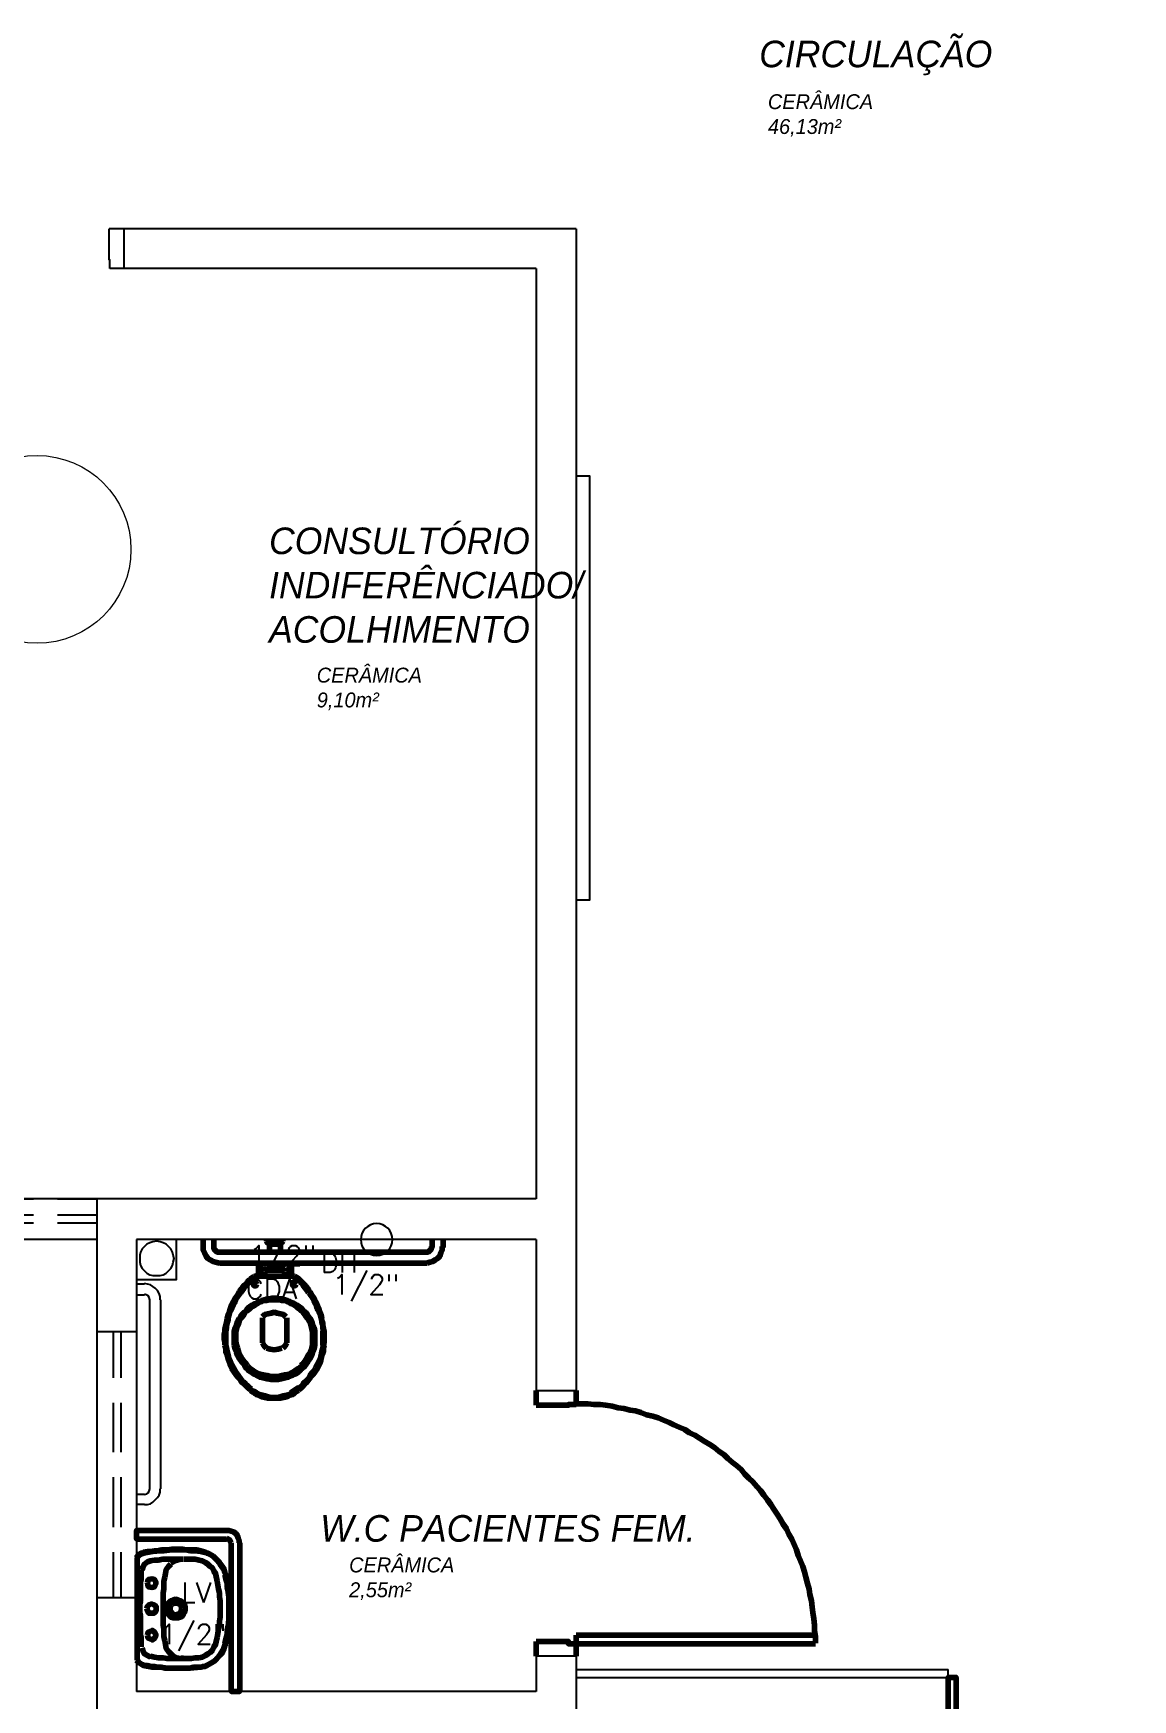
# Model space of a CAD drawing. Header units: millimetres. Extents: x 2273 to 2522, y 1034 to 1187.
# Drawn here: x 2284.45 to 2288.58, y 1111.18 to 1117.45 of the extents above; entities that cross this region are included whole.
import ezdxf

# ---------------------------------------------------------------- set-up
doc = ezdxf.new("R2010")
doc.units = ezdxf.units.MM
for name, color, linetype, lineweight in [('COTAS', 30, 'Continuous', 9), ('LAYOUT', 7, 'Continuous', 100), ('PAREDES', 4, 'Continuous', 100)]:
    doc.layers.add(name, color=color, linetype=linetype, lineweight=lineweight)
doc.layers.add('LAYER8', color=8, linetype='Continuous')
doc.styles.add('Romans', font='romans.shx')
doc.styles.get("Standard").update_dxf_attribs({"font": 'arial.ttf'})

# ---------------------------------------------------------------- blocks, each defined once
blk = doc.blocks.new('HGJ')
at = {"layer": 'PAREDES', "color": 0, "linetype": 'Continuous'}
for points in [[(72.4887, 148.3539), (72.1505, 148.3539), (72.1505, 148.3863), (72.4887, 148.3863)], [(72.5358, 148.3392), (72.5358, 148.348), (72.5328, 148.3569), (72.5299, 148.3657), (72.524, 148.3745), (72.5152, 148.3804), (72.5064, 148.3833), (72.4975, 148.3863), (72.4887, 148.3863)], [(72.5064, 148.3392), (72.5005, 148.351), (72.4887, 148.3569)], [(72.5387, 148.3392), (72.5387, 147.7804), (72.5064, 147.7804), (72.5064, 148.3392)], [(72.177, 148.3039), (72.1681, 148.301), (72.1623, 148.298), (72.1564, 148.2922), (72.1505, 148.2833)], [(72.1534, 147.898), (72.1534, 148.2833), (72.1623, 148.2951), (72.177, 148.301), (72.2123, 148.3069), (72.2387, 148.3098), (72.2534, 148.3098), (72.2828, 148.3127), (72.3152, 148.3127), (72.3358, 148.3127), (72.3534, 148.3098), (72.3681, 148.3098), (72.3917, 148.3069), (72.3917, 148.3069), (72.4181, 148.301), (72.4181, 148.301), (72.4387, 148.2892), (72.4505, 148.2775), (72.4652, 148.2598), (72.477, 148.2422), (72.4858, 148.2186), (72.4887, 148.2069), (72.4946, 148.1745), (72.4946, 148.1539), (72.5005, 148.1186), (72.5005, 148.0892), (72.4975, 148.0569), (72.4946, 148.0098), (72.4887, 147.9745), (72.477, 147.9392), (72.4623, 147.9157), (72.4446, 147.8951), (72.424, 147.8833), (72.4034, 147.8745), (72.3917, 147.8716), (72.3505, 147.8686), (72.327, 147.8686), (72.3064, 147.8686), (72.2681, 147.8686), (72.2387, 147.8716), (72.2093, 147.8716), (72.177, 147.8775), (72.1623, 147.8863), (72.1534, 147.898)], [(72.1534, 148.2833), (72.1534, 148.0892), (72.1534, 147.898)], [(72.2034, 148.2716), (72.1917, 148.2686), (72.1799, 148.2598), (72.174, 148.248), (72.1711, 148.2363)], [(72.3917, 148.3098), (72.377, 148.3127), (72.3652, 148.3127), (72.3505, 148.3127), (72.3387, 148.3127), (72.324, 148.3157), (72.3093, 148.3157), (72.2975, 148.3157), (72.2828, 148.3157), (72.2711, 148.3127), (72.2564, 148.3127), (72.2446, 148.3127), (72.2299, 148.3098), (72.2181, 148.3098), (72.2034, 148.3069), (72.1917, 148.3069), (72.177, 148.3039)], [(72.327, 148.2775), (72.3123, 148.2775), (72.2946, 148.2775), (72.2799, 148.2775), (72.2652, 148.2775), (72.2475, 148.2775), (72.2328, 148.2745), (72.2181, 148.2745), (72.2005, 148.2716)], [(72.2799, 148.2598), (72.2711, 148.251), (72.2623, 148.2392), (72.2593, 148.2245), (72.2564, 148.2098)], [(72.327, 148.2775), (72.3152, 148.2775), (72.3034, 148.2745), (72.2887, 148.2686), (72.2799, 148.2627)], [(72.3858, 148.2745), (72.3711, 148.2775), (72.3564, 148.2775), (72.3446, 148.2775), (72.3299, 148.2775)], [(72.4505, 148.2127), (72.4475, 148.2245), (72.4417, 148.2333), (72.4358, 148.2451), (72.427, 148.251), (72.4181, 148.2598), (72.4093, 148.2657), (72.3975, 148.2716), (72.3858, 148.2745)], [(72.4858, 148.2186), (72.4828, 148.2275), (72.4799, 148.2363), (72.477, 148.2451), (72.474, 148.251), (72.4623, 148.2657), (72.4505, 148.2775), (72.4387, 148.2892), (72.424, 148.298), (72.4152, 148.301), (72.4093, 148.3039), (72.4005, 148.3069), (72.3917, 148.3098)], [(72.1681, 148.2363), (72.1681, 148.2275), (72.1681, 148.2186), (72.1681, 148.2098), (72.1681, 148.201), (72.1652, 148.1922), (72.1652, 148.1833), (72.1652, 148.1716), (72.1652, 148.1627), (72.1652, 148.1539), (72.1652, 148.1451), (72.1652, 148.1363), (72.1652, 148.1275), (72.1652, 148.1186), (72.1623, 148.1098), (72.1623, 148.101), (72.1623, 148.0922)], [(72.1917, 148.1892), (72.1946, 148.201), (72.2093, 148.2039), (72.2181, 148.201), (72.224, 148.1892), (72.2181, 148.1745), (72.2093, 148.1716), (72.1946, 148.1745), (72.1917, 148.1892)], [(72.2564, 148.2098), (72.2534, 148.1951), (72.2534, 148.1804), (72.2534, 148.1657), (72.2505, 148.151), (72.2505, 148.1333), (72.2505, 148.1186), (72.2505, 148.1039), (72.2505, 148.0892)], [(72.4652, 148.0892), (72.4652, 148.1069), (72.4652, 148.1216), (72.4623, 148.1363), (72.4623, 148.151), (72.4593, 148.1657), (72.4564, 148.1804), (72.4534, 148.1951), (72.4505, 148.2127)], [(72.4975, 148.0922), (72.4975, 148.1069), (72.4975, 148.1245), (72.4975, 148.1392), (72.4946, 148.1569), (72.4917, 148.1716), (72.4917, 148.1892), (72.4858, 148.2039), (72.4828, 148.2186)], [(72.1623, 148.0922), (72.1623, 148.0833), (72.1623, 148.0745), (72.1652, 148.0657), (72.1652, 148.0539), (72.1652, 148.0451), (72.1652, 148.0363), (72.1652, 148.0275), (72.1652, 148.0186), (72.1652, 148.0098), (72.1652, 148.001), (72.1652, 147.9922), (72.1681, 147.9833), (72.1681, 147.9745), (72.1681, 147.9657), (72.1681, 147.9569), (72.1681, 147.948)], [(72.224, 148.0922), (72.224, 148.101), (72.2152, 148.1069), (72.2064, 148.1098), (72.1975, 148.1069), (72.1917, 148.101), (72.1887, 148.0922)], [(72.1887, 148.0922), (72.1917, 148.0833), (72.1975, 148.0745), (72.2064, 148.0745), (72.2152, 148.0745), (72.224, 148.0833), (72.224, 148.0922)], [(72.2505, 148.0922), (72.2505, 148.0745), (72.2505, 148.0598), (72.2505, 148.0451), (72.2505, 148.0304), (72.2534, 148.0157), (72.2534, 148.001), (72.2534, 147.9863), (72.2564, 147.9716)], [(72.3328, 148.0922), (72.3328, 148.101), (72.327, 148.1098), (72.324, 148.1157), (72.3152, 148.1216), (72.3064, 148.1245), (72.2975, 148.1275), (72.2887, 148.1245), (72.2799, 148.1216), (72.274, 148.1157), (72.2681, 148.1098), (72.2652, 148.101), (72.2623, 148.0922)], [(72.2623, 148.0922), (72.2652, 148.0833), (72.2681, 148.0745), (72.274, 148.0657), (72.2799, 148.0598), (72.2887, 148.0569), (72.2975, 148.0569), (72.3064, 148.0569), (72.3152, 148.0598), (72.324, 148.0657), (72.327, 148.0745), (72.3328, 148.0833), (72.3328, 148.0922)], [(72.3211, 148.0922), (72.3181, 148.101), (72.3152, 148.1069), (72.3064, 148.1127), (72.2975, 148.1127), (72.2887, 148.1127), (72.2828, 148.1069), (72.277, 148.101), (72.277, 148.0922)], [(72.277, 148.0922), (72.277, 148.0833), (72.2828, 148.0745), (72.2887, 148.0716), (72.2975, 148.0686), (72.3064, 148.0716), (72.3152, 148.0745), (72.3181, 148.0833), (72.3211, 148.0922)], [(72.4505, 147.9686), (72.4534, 147.9833), (72.4564, 147.998), (72.4593, 148.0157), (72.4623, 148.0304), (72.4623, 148.0451), (72.4652, 148.0598), (72.4652, 148.0745), (72.4652, 148.0892)], [(72.4828, 147.9627), (72.4858, 147.9775), (72.4917, 147.9951), (72.4917, 148.0098), (72.4946, 148.0275), (72.4975, 148.0422), (72.4975, 148.0598), (72.4975, 148.0745), (72.4975, 148.0922)], [(72.1917, 147.9922), (72.1946, 148.0039), (72.2093, 148.0098), (72.2181, 148.0039), (72.224, 147.9922), (72.2181, 147.9804), (72.2093, 147.9745), (72.1946, 147.9804), (72.1917, 147.9922)], [(72.1711, 147.9451), (72.174, 147.9333), (72.1799, 147.9216), (72.1917, 147.9157), (72.2034, 147.9098)], [(72.2564, 147.9716), (72.2593, 147.9569), (72.2623, 147.9422), (72.2711, 147.9304), (72.2799, 147.9216)], [(72.3858, 147.9069), (72.3975, 147.9098), (72.4093, 147.9157), (72.4181, 147.9216), (72.427, 147.9275), (72.4358, 147.9363), (72.4417, 147.948), (72.4475, 147.9569), (72.4505, 147.9686)], [(72.3917, 147.8716), (72.4005, 147.8745), (72.4093, 147.8745), (72.4152, 147.8775), (72.424, 147.8833), (72.4387, 147.8922), (72.4505, 147.901), (72.4623, 147.9157), (72.474, 147.9275), (72.477, 147.9363), (72.4799, 147.9451), (72.4828, 147.9539), (72.4858, 147.9598)], [(72.1505, 147.898), (72.1564, 147.8922), (72.1623, 147.8863), (72.1681, 147.8833), (72.177, 147.8804)], [(72.2034, 147.9127), (72.2181, 147.9098), (72.2328, 147.9069), (72.2505, 147.9069), (72.2652, 147.9039), (72.2799, 147.9039), (72.2975, 147.9039), (72.3123, 147.9039), (72.327, 147.9069)], [(72.2799, 147.9216), (72.2887, 147.9127), (72.3005, 147.9069), (72.3152, 147.9039), (72.327, 147.9039)], [(72.327, 147.9039), (72.3417, 147.9039), (72.3564, 147.9039), (72.3711, 147.9069), (72.3858, 147.9069)], [(72.177, 147.8775), (72.1917, 147.8775), (72.2034, 147.8745), (72.2181, 147.8745), (72.2299, 147.8716), (72.2446, 147.8716), (72.2564, 147.8686), (72.2711, 147.8686), (72.2828, 147.8686), (72.2975, 147.8686), (72.3093, 147.8686), (72.324, 147.8686), (72.3387, 147.8686), (72.3505, 147.8686), (72.3652, 147.8716), (72.377, 147.8716), (72.3917, 147.8716)]]:
    blk.add_lwpolyline(points, dxfattribs=at)
blk = doc.blocks.new('NHG')
at = {"layer": 'PAREDES', "color": 0, "linetype": 'Continuous'}
for points in [[(72.4005, 149.451), (72.4005, 149.4804)], [(72.4005, 149.4539), (72.4005, 149.4422), (72.4064, 149.4304), (72.4123, 149.4186), (72.4181, 149.4098), (72.427, 149.4039), (72.4387, 149.398), (72.4475, 149.3951), (72.4623, 149.3922)], [(72.4417, 149.451), (72.4417, 149.4804)], [(72.4417, 149.4539), (72.4417, 149.4451), (72.4475, 149.4392), (72.4534, 149.4333), (72.4623, 149.4333)], [(72.6387, 149.4745), (72.6387, 149.4804)], [(72.7005, 149.4745), (72.6387, 149.4745)], [(72.6387, 149.4745), (72.6417, 149.4686), (72.6475, 149.4657)], [(72.6917, 149.4333), (72.6917, 149.4627), (72.6475, 149.4627)], [(72.6505, 149.4333), (72.6505, 149.4627)], [(72.6887, 149.4657), (72.6975, 149.4686), (72.7005, 149.4745)], [(72.7005, 149.4745), (72.7005, 149.4804)], [(73.2417, 149.4333), (73.2475, 149.4333), (73.2534, 149.4392), (73.2593, 149.4451), (73.2593, 149.4539)], [(73.2417, 149.3922), (73.2534, 149.3951), (73.2652, 149.398), (73.274, 149.4039), (73.2828, 149.4098), (73.2917, 149.4186), (73.2946, 149.4304), (73.3005, 149.4422), (73.3005, 149.4539)], [(73.2623, 149.451), (73.2623, 149.4804)], [(73.3034, 149.451), (73.3034, 149.4804)], [(72.4623, 149.4333), (73.2417, 149.4333)], [(72.4623, 149.3922), (73.2417, 149.3922)], [(72.6093, 149.3922), (72.6093, 149.3422), (72.6005, 149.3422), (72.5946, 149.3422)], [(72.6211, 149.3922), (72.6181, 149.3863)], [(72.6505, 149.3775), (72.6505, 149.3922)], [(72.6917, 149.3775), (72.6917, 149.3922)], [(72.724, 149.3863), (72.7211, 149.3922)], [(72.7446, 149.3422), (72.7387, 149.3422), (72.7328, 149.3422), (72.7328, 149.3922)], [(72.5887, 149.3392), (72.5799, 149.3333), (72.574, 149.3275), (72.5681, 149.3216), (72.5623, 149.3127), (72.5534, 149.3069), (72.5475, 149.298), (72.5417, 149.2922), (72.5387, 149.2833)], [(72.5946, 149.3422), (72.5887, 149.3333), (72.5799, 149.3275), (72.574, 149.3216), (72.5652, 149.3127), (72.5593, 149.3039), (72.5534, 149.298), (72.5475, 149.2892), (72.5417, 149.2804)], [(72.5946, 149.3422), (72.5887, 149.3392)], [(72.6005, 149.3451), (72.5946, 149.3422)], [(72.6093, 149.3422), (72.6711, 149.3422), (72.7328, 149.3422)], [(72.6181, 149.3863), (72.6181, 149.3422)], [(72.624, 149.3451), (72.6299, 149.3451), (72.6328, 149.351)], [(72.6358, 149.3804), (72.6328, 149.3775)], [(72.6328, 149.3775), (72.6328, 149.3745)], [(72.6328, 149.3745), (72.6328, 149.3657)], [(72.6328, 149.3627), (72.6328, 149.3657)], [(72.7064, 149.3657), (72.6711, 149.3657), (72.6328, 149.3657)], [(72.6328, 149.351), (72.6328, 149.3598)], [(72.6387, 149.3775), (72.6711, 149.3775)], [(72.7005, 149.3775), (72.6711, 149.3775)], [(72.7034, 149.3775), (72.7005, 149.3804)], [(72.7064, 149.3745), (72.7034, 149.3775)], [(72.7064, 149.3657), (72.7064, 149.3745)], [(72.7064, 149.3657), (72.7064, 149.3627)], [(72.7064, 149.351), (72.7064, 149.3598)], [(72.7064, 149.351), (72.7064, 149.3451), (72.7123, 149.3451)], [(72.724, 149.3422), (72.724, 149.3863)], [(72.7417, 149.3422), (72.7387, 149.3451)], [(72.7505, 149.3392), (72.7446, 149.3422)], [(72.7975, 149.2804), (72.7917, 149.2892), (72.7858, 149.298), (72.7799, 149.3039), (72.774, 149.3127), (72.7652, 149.3216), (72.7593, 149.3275), (72.7505, 149.3333), (72.7446, 149.3422)], [(72.8005, 149.2833), (72.7975, 149.2922), (72.7917, 149.298), (72.7858, 149.3069), (72.7799, 149.3127), (72.7711, 149.3216), (72.7652, 149.3275), (72.7593, 149.3333), (72.7505, 149.3392)], [(72.5417, 149.2804), (72.5358, 149.2745), (72.5299, 149.2657), (72.524, 149.2569), (72.5211, 149.248), (72.5152, 149.2392), (72.5123, 149.2304), (72.5093, 149.2216), (72.5034, 149.2127), (72.5005, 149.2039), (72.4975, 149.1951), (72.4946, 149.1863), (72.4946, 149.1745), (72.4917, 149.1657), (72.4887, 149.1569), (72.4887, 149.148), (72.4858, 149.1363)], [(72.5358, 149.2833), (72.5299, 149.2716), (72.5211, 149.2598), (72.5152, 149.248), (72.5093, 149.2363), (72.5034, 149.2216), (72.5005, 149.2098), (72.4946, 149.198), (72.4917, 149.1833)], [(72.6034, 149.3127), (72.6005, 149.3186), (72.5975, 149.3216), (72.5917, 149.3186), (72.5887, 149.3127), (72.5917, 149.3069), (72.5975, 149.3069), (72.6005, 149.3069), (72.6034, 149.3127)], [(72.7505, 149.3127), (72.7475, 149.3186), (72.7417, 149.3216), (72.7387, 149.3186), (72.7358, 149.3127), (72.7387, 149.3069), (72.7417, 149.3069), (72.7475, 149.3069), (72.7505, 149.3127)], [(72.8534, 149.1363), (72.8505, 149.148), (72.8505, 149.1569), (72.8475, 149.1657), (72.8475, 149.1745), (72.8446, 149.1863), (72.8417, 149.1951), (72.8387, 149.2039), (72.8358, 149.2127), (72.8299, 149.2216), (72.827, 149.2304), (72.824, 149.2392), (72.8181, 149.248), (72.8152, 149.2569), (72.8093, 149.2657), (72.8034, 149.2745), (72.7975, 149.2804)], [(72.8475, 149.1833), (72.8446, 149.198), (72.8387, 149.2098), (72.8358, 149.2216), (72.8299, 149.2363), (72.824, 149.248), (72.8181, 149.2598), (72.8093, 149.2716), (72.8034, 149.2833)], [(72.6711, 149.2598), (72.6593, 149.2598), (72.6505, 149.2569), (72.6387, 149.2569), (72.6299, 149.2539), (72.6211, 149.251), (72.6123, 149.248), (72.6034, 149.2422), (72.5946, 149.2392), (72.5858, 149.2333), (72.577, 149.2275), (72.5681, 149.2216), (72.5623, 149.2127), (72.5564, 149.2069), (72.5475, 149.198), (72.5417, 149.1892), (72.5387, 149.1804)], [(72.6681, 149.2539), (72.6593, 149.2539), (72.6505, 149.2539), (72.6387, 149.251), (72.6299, 149.251), (72.6211, 149.248), (72.6123, 149.2451), (72.6034, 149.2392), (72.5975, 149.2363), (72.5887, 149.2304), (72.5799, 149.2245), (72.574, 149.2186), (72.5652, 149.2127), (72.5593, 149.2069), (72.5534, 149.198), (72.5475, 149.1892), (72.5417, 149.1833)], [(72.7123, 149.1892), (72.7034, 149.198), (72.6917, 149.201), (72.6799, 149.2039), (72.6681, 149.2069), (72.6564, 149.2039), (72.6446, 149.201), (72.6328, 149.198), (72.624, 149.1892)], [(72.8034, 149.1804), (72.7975, 149.1892), (72.7917, 149.198), (72.7858, 149.2069), (72.777, 149.2127), (72.7711, 149.2216), (72.7623, 149.2275), (72.7534, 149.2333), (72.7446, 149.2392), (72.7387, 149.2422), (72.727, 149.248), (72.7181, 149.251), (72.7093, 149.2539), (72.7005, 149.2569), (72.6887, 149.2569), (72.6799, 149.2598), (72.6681, 149.2598)], [(72.7946, 149.1833), (72.7887, 149.1892), (72.7828, 149.198), (72.777, 149.2069), (72.7711, 149.2127), (72.7652, 149.2186), (72.7564, 149.2245), (72.7505, 149.2304), (72.7417, 149.2363), (72.7328, 149.2392), (72.724, 149.2451), (72.7152, 149.248), (72.7064, 149.251), (72.6975, 149.251), (72.6887, 149.2539), (72.677, 149.2539), (72.6681, 149.2539)], [(72.4917, 149.1833), (72.4887, 149.1686), (72.4858, 149.1569), (72.4828, 149.1451), (72.4828, 149.1333), (72.4799, 149.1216), (72.4799, 149.1069), (72.4828, 149.0951), (72.4828, 149.0833)], [(72.4858, 149.1363), (72.4858, 149.1216), (72.4858, 149.1098), (72.4858, 149.0951), (72.4858, 149.0833)], [(72.5358, 149.1833), (72.5299, 149.1716), (72.527, 149.1598), (72.5211, 149.148), (72.5181, 149.1363), (72.5181, 149.1216), (72.5181, 149.1098), (72.5181, 149.098), (72.5181, 149.0833)], [(72.5417, 149.1833), (72.5358, 149.1716), (72.5328, 149.1598), (72.527, 149.1451), (72.524, 149.1333), (72.524, 149.1216), (72.524, 149.1069), (72.524, 149.0951), (72.527, 149.0833)], [(72.624, 149.1863), (72.624, 149.0922)], [(72.7152, 149.0922), (72.7152, 149.1863)], [(72.8123, 149.0833), (72.8123, 149.0951), (72.8123, 149.1069), (72.8123, 149.1216), (72.8123, 149.1333), (72.8093, 149.1451), (72.8064, 149.1598), (72.8005, 149.1716), (72.7946, 149.1833)], [(72.8211, 149.0833), (72.8211, 149.098), (72.8211, 149.1098), (72.8211, 149.1216), (72.8211, 149.1363), (72.8181, 149.148), (72.8123, 149.1598), (72.8093, 149.1716), (72.8034, 149.1833)], [(72.8534, 149.0833), (72.8564, 149.0951), (72.8564, 149.1069), (72.8564, 149.1216), (72.8564, 149.1333), (72.8534, 149.1451), (72.8505, 149.1569), (72.8505, 149.1686), (72.8446, 149.1833)], [(72.8505, 149.0833), (72.8505, 149.0951), (72.8505, 149.1098), (72.8505, 149.1216), (72.8505, 149.1363)], [(72.4828, 149.0833), (72.4858, 149.0716), (72.4858, 149.0569), (72.4917, 149.0451), (72.4946, 149.0333), (72.5005, 149.0186), (72.5034, 149.0069), (72.5093, 148.9951), (72.5181, 148.9833)], [(72.4858, 149.0833), (72.4887, 149.0716), (72.4917, 149.0598), (72.4946, 149.0451), (72.4975, 149.0333), (72.5034, 149.0216), (72.5093, 149.0098), (72.5152, 148.998), (72.5211, 148.9863)], [(72.5181, 149.0833), (72.5211, 149.0686), (72.527, 149.0569), (72.5299, 149.0451), (72.5358, 149.0333), (72.5446, 149.0216), (72.5534, 149.0127), (72.5593, 149.001), (72.5711, 148.9922)], [(72.527, 149.0833), (72.5299, 149.0716), (72.5328, 149.0627), (72.5358, 149.051), (72.5417, 149.0422), (72.5475, 149.0304), (72.5534, 149.0216), (72.5623, 149.0127), (72.5681, 149.0069)], [(72.624, 149.0922), (72.6299, 149.0804), (72.6387, 149.0716)], [(72.7005, 149.0716), (72.7093, 149.0804), (72.7152, 149.0922)], [(72.7681, 148.9922), (72.7799, 149.001), (72.7887, 149.0127), (72.7946, 149.0216), (72.8034, 149.0333), (72.8093, 149.0451), (72.8123, 149.0569), (72.8181, 149.0686), (72.8211, 149.0833)], [(72.7681, 149.0069), (72.777, 149.0127), (72.7828, 149.0216), (72.7887, 149.0304), (72.7946, 149.0422), (72.8005, 149.051), (72.8064, 149.0627), (72.8093, 149.0716), (72.8123, 149.0833)], [(72.8181, 148.9863), (72.824, 148.998), (72.8299, 149.0098), (72.8358, 149.0216), (72.8417, 149.0333), (72.8446, 149.0451), (72.8475, 149.0598), (72.8505, 149.0716), (72.8534, 149.0833)], [(72.8211, 148.9833), (72.8299, 148.9951), (72.8358, 149.0069), (72.8417, 149.0186), (72.8446, 149.0333), (72.8475, 149.0451), (72.8534, 149.0569), (72.8534, 149.0716), (72.8564, 149.0833)], [(72.6387, 149.0716), (72.6534, 149.0686), (72.6681, 149.0657), (72.6828, 149.0686), (72.6975, 149.0716)], [(72.5181, 148.9833), (72.524, 148.9745), (72.5299, 148.9657), (72.5387, 148.9569), (72.5446, 148.9451), (72.5534, 148.9392), (72.5623, 148.9304), (72.5711, 148.9216), (72.5799, 148.9157)], [(72.5211, 148.9863), (72.527, 148.9775), (72.5328, 148.9686), (72.5417, 148.9569), (72.5475, 148.948), (72.5564, 148.9422), (72.5652, 148.9333), (72.574, 148.9245), (72.5828, 148.9186)], [(72.5681, 149.0039), (72.577, 148.9951), (72.5887, 148.9863), (72.6005, 148.9804), (72.6152, 148.9745), (72.627, 148.9716), (72.6417, 148.9686), (72.6534, 148.9657), (72.6681, 148.9657)], [(72.5681, 148.9922), (72.5799, 148.9833), (72.5917, 148.9745), (72.6034, 148.9686), (72.6152, 148.9627), (72.627, 148.9598), (72.6417, 148.9569), (72.6564, 148.9539), (72.6681, 148.9539)], [(72.6681, 148.9657), (72.6828, 148.9657), (72.6975, 148.9686), (72.7093, 148.9716), (72.724, 148.9745), (72.7358, 148.9804), (72.7475, 148.9863), (72.7593, 148.9951), (72.7711, 149.0039)], [(72.6681, 148.9539), (72.6828, 148.9539), (72.6946, 148.9569), (72.7093, 148.9598), (72.7211, 148.9627), (72.7358, 148.9686), (72.7475, 148.9745), (72.7593, 148.9833), (72.7681, 148.9922)], [(72.7564, 148.9186), (72.7652, 148.9245), (72.774, 148.9333), (72.7799, 148.9422), (72.7887, 148.948), (72.7975, 148.9569), (72.8034, 148.9686), (72.8093, 148.9775), (72.8181, 148.9863)], [(72.7593, 148.9157), (72.7681, 148.9216), (72.777, 148.9304), (72.7828, 148.9392), (72.7917, 148.9451), (72.8005, 148.9569), (72.8064, 148.9657), (72.8152, 148.9745), (72.8211, 148.9833)], [(72.5799, 148.9157), (72.5917, 148.9098), (72.6005, 148.9039), (72.6123, 148.898), (72.624, 148.8951), (72.6328, 148.8922), (72.6446, 148.8892), (72.6564, 148.8863), (72.6681, 148.8863)], [(72.5799, 148.9127), (72.5887, 148.9069), (72.6005, 148.898), (72.6093, 148.8951), (72.6211, 148.8892), (72.6328, 148.8863), (72.6446, 148.8833), (72.6564, 148.8833), (72.6681, 148.8833)], [(72.6681, 148.8863), (72.6799, 148.8863), (72.6917, 148.8892), (72.7034, 148.8922), (72.7152, 148.8951), (72.724, 148.898), (72.7358, 148.9039), (72.7475, 148.9098), (72.7564, 148.9157)], [(72.6681, 148.8833), (72.6799, 148.8833), (72.6917, 148.8833), (72.7034, 148.8863), (72.7152, 148.8892), (72.727, 148.8951), (72.7387, 148.898), (72.7475, 148.9069), (72.7593, 148.9127)], [(72.6711, 148.8863), (72.6711, 148.8863)], [(72.7593, 148.9245), (72.7299, 148.9039)]]:
    blk.add_lwpolyline(points, dxfattribs=at)
blk = doc.blocks.new('PROT')
at = {"layer": 'PAREDES', "color": 0, "linetype": 'Continuous'}
for points in [[(75.2005, 147.0333), (75.2211, 147.0333), (75.2417, 147.0333), (75.2623, 147.0363), (75.2828, 147.0392), (75.3034, 147.0392), (75.324, 147.0422), (75.3417, 147.0451), (75.3623, 147.051), (75.3828, 147.0539), (75.4005, 147.0598), (75.4211, 147.0627), (75.4387, 147.0686), (75.4564, 147.0745), (75.477, 147.0833), (75.4946, 147.0892), (75.5123, 147.0951), (75.5299, 147.1039), (75.5475, 147.1127), (75.5652, 147.1216), (75.5828, 147.1304), (75.6005, 147.1392), (75.6152, 147.148), (75.6328, 147.1598), (75.6475, 147.1716), (75.6652, 147.1804), (75.6799, 147.1922), (75.6946, 147.2039), (75.7093, 147.2157), (75.724, 147.2275), (75.7387, 147.2422), (75.7534, 147.2539), (75.7652, 147.2686), (75.7799, 147.2804), (75.7917, 147.2951), (75.8064, 147.3098), (75.8181, 147.3245), (75.8299, 147.3392), (75.8417, 147.3539), (75.8534, 147.3716), (75.8652, 147.3863), (75.874, 147.401), (75.8858, 147.4186), (75.8946, 147.4363), (75.9034, 147.451), (75.9123, 147.4686), (75.9211, 147.4863), (75.9299, 147.5039), (75.9387, 147.5216), (75.9446, 147.5392), (75.9534, 147.5569), (75.9593, 147.5775), (75.9652, 147.5951), (75.9711, 147.6157), (75.977, 147.6333), (75.9799, 147.6539), (75.9858, 147.6716), (75.9887, 147.6922), (75.9917, 147.7127), (75.9946, 147.7304), (75.9975, 147.751), (75.9975, 147.7716), (76.0005, 147.7922), (76.0005, 147.8127), (76.0005, 147.8333)], [(75.2034, 147.0304), (75.2034, 147.8333), (75.2328, 147.8333), (75.2328, 147.0304)], [(76.0034, 147.8333), (76.0034, 147.8127), (76.0034, 147.7922), (76.0064, 147.7716), (76.0064, 147.751), (76.0093, 147.7304), (76.0123, 147.7127), (76.0152, 147.6922), (76.0181, 147.6716), (76.024, 147.6539), (76.027, 147.6333), (76.0328, 147.6157), (76.0387, 147.5951), (76.0446, 147.5775), (76.0505, 147.5569), (76.0593, 147.5392), (76.0652, 147.5216), (76.074, 147.5039), (76.0828, 147.4863), (76.0917, 147.4686), (76.1005, 147.451), (76.1093, 147.4363), (76.1181, 147.4186), (76.1299, 147.401), (76.1387, 147.3863), (76.1505, 147.3716), (76.1623, 147.3539), (76.174, 147.3392), (76.1858, 147.3245), (76.1975, 147.3098), (76.2093, 147.2951), (76.224, 147.2804), (76.2358, 147.2686), (76.2505, 147.2539), (76.2652, 147.2422), (76.2799, 147.2275), (76.2946, 147.2157), (76.3093, 147.2039), (76.324, 147.1922), (76.3387, 147.1804), (76.3564, 147.1716), (76.3711, 147.1598), (76.3887, 147.148), (76.4034, 147.1392), (76.4211, 147.1304), (76.4387, 147.1216), (76.4564, 147.1127), (76.474, 147.1039), (76.4917, 147.0951), (76.5093, 147.0892), (76.527, 147.0833), (76.5446, 147.0745), (76.5652, 147.0686), (76.5828, 147.0627), (76.6034, 147.0598), (76.6211, 147.0539), (76.6417, 147.051), (76.6593, 147.0451), (76.6799, 147.0422), (76.7005, 147.0392), (76.7211, 147.0392), (76.7417, 147.0363), (76.7623, 147.0333), (76.7828, 147.0333), (76.8034, 147.0333)], [(76.8034, 147.8333), (76.774, 147.8333), (76.774, 147.0304)], [(76.8034, 147.8333), (76.8034, 147.0304)]]:
    blk.add_lwpolyline(points, dxfattribs=at)
blk = doc.blocks.new('YTE')
at = {"layer": 'LAYOUT', "linetype": 'ByBlock'}
for p, q in [((73.6534, 148.9127), (73.6534, 148.8569)), ((73.8034, 148.9127), (73.8034, 148.8598)), ((73.6534, 147.9127), (73.6534, 147.9686)), ((73.8034, 147.9127), (73.8034, 147.9598))]:
    blk.add_line(p, q, dxfattribs=at)
at = {"layer": 'PAREDES', "color": 0, "linetype": 'Continuous'}
for points in [[(73.8034, 148.8598), (73.774, 148.8598), (73.774, 148.8569), (73.6534, 148.8569)], [(74.7034, 147.9627), (74.7034, 147.9863), (74.7005, 148.0098), (74.7005, 148.0304), (74.6975, 148.0539), (74.6946, 148.0775), (74.6917, 148.098), (74.6887, 148.1216), (74.6828, 148.1451), (74.6799, 148.1657), (74.674, 148.1863), (74.6681, 148.2098), (74.6623, 148.2304), (74.6564, 148.251), (74.6475, 148.2716), (74.6387, 148.2922), (74.6328, 148.3127), (74.624, 148.3333), (74.6152, 148.3539), (74.6034, 148.3716), (74.5946, 148.3922), (74.5828, 148.4098), (74.5711, 148.4304), (74.5593, 148.448), (74.5475, 148.4657), (74.5358, 148.4833), (74.524, 148.501), (74.5093, 148.5186), (74.4975, 148.5363), (74.4828, 148.551), (74.4681, 148.5686), (74.4534, 148.5833), (74.4387, 148.598), (74.424, 148.6157), (74.4064, 148.6304), (74.3917, 148.6422), (74.374, 148.6569), (74.3593, 148.6716), (74.3417, 148.6833), (74.324, 148.698), (74.3064, 148.7098), (74.2858, 148.7216), (74.2681, 148.7333), (74.2505, 148.7451), (74.2299, 148.7539), (74.2123, 148.7657), (74.1917, 148.7745), (74.1711, 148.7833), (74.1534, 148.7922), (74.1328, 148.801), (74.1123, 148.8098), (74.0917, 148.8157), (74.0681, 148.8216), (74.0475, 148.8304), (74.027, 148.8363), (74.0064, 148.8392), (73.9828, 148.8451), (73.9623, 148.848), (73.9387, 148.8539), (73.9152, 148.8569), (73.8946, 148.8598), (73.8711, 148.8598), (73.8475, 148.8627), (73.824, 148.8627), (73.8005, 148.8627)], [(73.8034, 147.9922), (73.8034, 147.9598), (73.774, 147.9598), (73.774, 147.9686), (73.6534, 147.9686)], [(73.8034, 147.9922), (74.7034, 147.9922)], [(73.8034, 147.9598), (74.7034, 147.9598)]]:
    blk.add_lwpolyline(points, dxfattribs=at)

msp = doc.modelspace()

# ---------------------------------------------------------------- linework, layer by layer
at = {"color": 3}
msp.add_lwpolyline([(2285.6802, 1112.9148, 1), (2285.8001, 1112.9148, 1)], format="xyb", close=True, dxfattribs=at)
at = {"layer": 'COTAS'}
msp.add_circle((2284.4628, 1115.5112), 0.3533, dxfattribs=at)
at = {"layer": 'LAYER8', "linetype": 'ByBlock'}
msp.add_line((2284.8372, 1112.5677), (2284.6872, 1112.5677), dxfattribs=at)
at = {"layer": 'LAYER8', "color": 0, "linetype": 'Continuous'}
for points in [[(2284.7902, 1116.7177), (2284.7343, 1116.7177)], [(2284.7372, 1116.5677), (2284.7372, 1116.6001), (2284.7343, 1116.6001), (2284.7343, 1116.7177)], [(2284.7902, 1116.5677), (2284.7372, 1116.5677)], [(2286.4902, 1116.1295), (2286.4902, 1115.903)], [(2286.4902, 1115.7883), (2286.5402, 1115.7883), (2286.5402, 1114.1913), (2286.4902, 1114.1913)], [(2284.2608, 1113.0677), (2284.449, 1113.0677)], [(2284.5402, 1113.0677), (2284.6872, 1113.0677), (2284.6872, 1112.9148)], [(2284.449, 1113.006), (2284.2608, 1113.006)], [(2284.449, 1112.9765), (2284.2608, 1112.9765)], [(2284.6872, 1113.006), (2284.5402, 1113.006)], [(2284.6872, 1112.9765), (2284.5402, 1112.9765)], [(2284.449, 1112.9148), (2284.2608, 1112.9148)], [(2284.6872, 1112.9148), (2284.5402, 1112.9148)], [(2284.8372, 1112.7648), (2284.9872, 1112.7648), (2284.9872, 1112.9148)], [(2284.9137, 1112.9089), (2284.899, 1112.906), (2284.8872, 1112.903), (2284.8755, 1112.8971), (2284.8666, 1112.8883), (2284.8578, 1112.8795), (2284.8519, 1112.8677), (2284.849, 1112.856), (2284.849, 1112.8442), (2284.849, 1112.8295), (2284.8519, 1112.8177), (2284.8578, 1112.806), (2284.8666, 1112.7971), (2284.8755, 1112.7883), (2284.8872, 1112.7824), (2284.899, 1112.7795), (2284.9137, 1112.7795), (2284.9255, 1112.7795), (2284.9372, 1112.7824), (2284.949, 1112.7883), (2284.9578, 1112.7971), (2284.9666, 1112.806), (2284.9725, 1112.8177), (2284.9755, 1112.8295), (2284.9784, 1112.8442), (2284.9755, 1112.856), (2284.9725, 1112.8677), (2284.9666, 1112.8795), (2284.9578, 1112.8883), (2284.949, 1112.8971), (2284.9372, 1112.903), (2284.9255, 1112.906), (2284.9137, 1112.9089)], [(2284.8666, 1112.7471), (2284.8372, 1112.7471)], [(2284.9255, 1112.6883), (2284.9255, 1112.7001), (2284.9225, 1112.7118), (2284.9166, 1112.7236), (2284.9078, 1112.7324), (2284.899, 1112.7383), (2284.8902, 1112.7442), (2284.8784, 1112.7471), (2284.8666, 1112.7501)], [(2284.8666, 1112.706), (2284.8372, 1112.706)], [(2284.8872, 1112.6883), (2284.8843, 1112.6971), (2284.8813, 1112.703), (2284.8755, 1112.706), (2284.8666, 1112.7089)], [(2284.8872, 1111.9765), (2284.8872, 1112.6883)], [(2284.9284, 1111.9765), (2284.9284, 1112.6883)], [(2284.749, 1112.5677), (2284.749, 1112.3942)], [(2284.7784, 1112.5677), (2284.7784, 1112.3942)], [(2284.749, 1112.3001), (2284.749, 1112.1148)], [(2284.7784, 1112.3001), (2284.7784, 1112.1148)], [(2284.749, 1112.0207), (2284.749, 1111.8324)], [(2284.7784, 1112.0207), (2284.7784, 1111.8324)], [(2284.8666, 1111.9177), (2284.8784, 1111.9177), (2284.8902, 1111.9207), (2284.899, 1111.9265), (2284.9078, 1111.9354), (2284.9166, 1111.9442), (2284.9225, 1111.953), (2284.9255, 1111.9648), (2284.9255, 1111.9765)], [(2284.8666, 1111.956), (2284.8755, 1111.9589), (2284.8813, 1111.9618), (2284.8843, 1111.9677), (2284.8872, 1111.9765)], [(2284.8666, 1111.956), (2284.8372, 1111.956)], [(2284.8666, 1111.9177), (2284.8372, 1111.9177)], [(2284.749, 1111.7383), (2284.749, 1111.5677)], [(2284.7784, 1111.7383), (2284.7784, 1111.5677)], [(2284.6872, 1111.5677), (2284.8372, 1111.5677)]]:
    msp.add_lwpolyline(points, dxfattribs=at)
at = {"layer": 'LAYER8', "linetype": 'Continuous'}
for points in [[(2286.4902, 1116.7177), (2284.7902, 1116.7177)], [(2284.7902, 1116.5677), (2284.7902, 1116.7177)], [(2286.4902, 1116.7177), (2286.4902, 1112.3471)], [(2286.3402, 1116.5677), (2284.7902, 1116.5677)], [(2286.3402, 1116.5677), (2286.3402, 1113.0677)], [(2286.3402, 1113.0677), (2283.7372, 1113.0677)], [(2284.6872, 1112.9148), (2275.5843, 1112.9148)], [(2284.6872, 1112.9148), (2284.6872, 1111.0648)], [(2286.3402, 1112.9148), (2284.8372, 1112.9148)], [(2284.8372, 1112.9148), (2284.8372, 1111.2148)], [(2286.3402, 1112.9148), (2286.3402, 1112.3471)], [(2286.3402, 1112.3471), (2286.4902, 1112.3471)], [(2286.3402, 1111.3471), (2286.3402, 1111.2148)], [(2286.4902, 1111.3471), (2286.3402, 1111.3471)], [(2286.4902, 1111.3471), (2286.4902, 1111.0648)], [(2286.4902, 1111.2971), (2287.8902, 1111.2971)], [(2287.8902, 1111.2677), (2287.8902, 1111.2971)], [(2286.4902, 1111.2677), (2287.8902, 1111.2677)], [(2286.3402, 1111.2148), (2284.8372, 1111.2148)]]:
    msp.add_lwpolyline(points, dxfattribs=at)

# ---------------------------------------------------------------- block references
at = {"layer": 'LAYER8', "linetype": 'ByBlock'}
for name in ['NHG', 'YTE', 'HGJ', 'PROT']:
    msp.add_blockref(name, (2212.6867, 963.4344), dxfattribs=at)

# ---------------------------------------------------------------- texts
at = {"color": 3, "style": 'Romans'}
for s, p in [('1/2"', (2285.2618, 1112.8169)), ('DH', (2285.5304, 1112.7908)), ('1/2"', (2285.5742, 1112.7086)), ('CDA', (2285.2481, 1112.6915)), ('LV', (2285.0054, 1111.5492)), ('1/2"', (2284.924, 1111.3926))]:
    msp.add_text(s, height=0.075, dxfattribs=at).set_placement(p)
at = {"layer": 'LAYER8', "color": 0, "linetype": 'Continuous', "width": 1.591519, "attachment_point": 1}
for s, insert, char_height in [('{\\fHarlow Solid Italic|b0|i0|c0|p82;CIRCULAÇÃO}', (2287.179, 1117.4251), 0.1), ('{\\fHarlow Solid Italic|b0|i0|c0|p82;CERÂMICA\\P46,13m²}', (2287.2118, 1117.2236), 0.056045), ('{\\fHarlow Solid Italic|b0|i0|c0|p82;CONSULTÓRIO INDIFERÊNCIADO/\\PACOLHIMENTO}', (2285.3356, 1115.5935), 0.1), ('{\\fHarlow Solid Italic|b0|i0|c0|p82;CERÂMICA\\P9,10m²}', (2285.515, 1115.0663), 0.056045), ('{\\fHarlow Solid Italic|b0|i0|c0|p82;W.C PACIENTES FEM.}', (2285.5279, 1111.8782), 0.1), ('{\\fHarlow Solid Italic|b0|i0|c0|p82;CERÂMICA\\P2,55m²}', (2285.6367, 1111.7188), 0.056045)]:
    msp.add_mtext(s, dxfattribs=dict(at, insert=insert, char_height=char_height))

doc.saveas('drawing.dxf')
